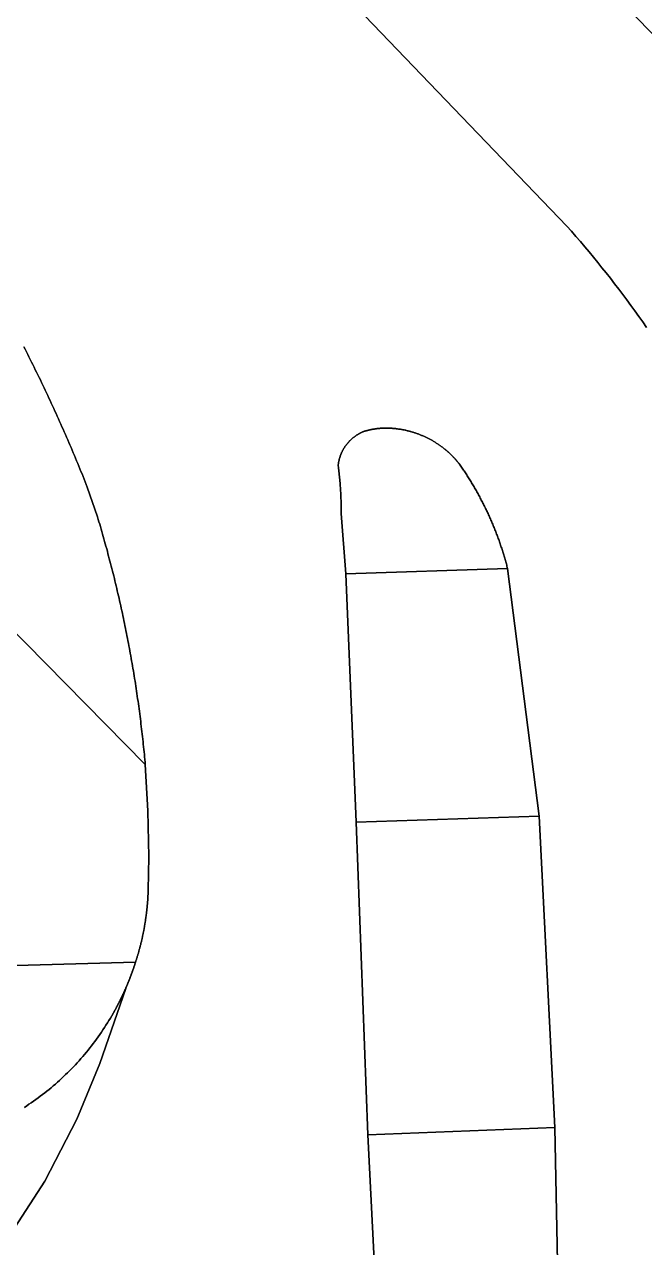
# Model space of a CAD drawing. Header units: metres. Extents: x -127 to 442, y -186 to 462.
# Drawn here: x 85.84 to 95.93, y 134.24 to 154.14 of the extents above; entities that cross this region are included whole.
import ezdxf

# ---------------------------------------------------------------- set-up
doc = ezdxf.new("R2010")
doc.units = ezdxf.units.M

msp = doc.modelspace()

# ---------------------------------------------------------------- linework, layer by layer
at = {"layer": 'road_0', "color": 8}
for points in [[(96.579, 153.448), (76.282, 174.499)], [(85.335, 160.584), (94.665, 150.861), (94.665, 150.861), (94.738, 150.778), (94.811, 150.695), (94.883, 150.611), (94.954, 150.527), (95.025, 150.443), (95.095, 150.357), (95.165, 150.272), (95.235, 150.186), (95.304, 150.1), (95.372, 150.013), (95.439, 149.926), (95.507, 149.838), (95.573, 149.75), (95.639, 149.661), (95.705, 149.572), (95.77, 149.483), (95.834, 149.393), (95.898, 149.303), (95.961, 149.213)], [(95.961, 149.213), (95.898, 149.303), (95.834, 149.393), (95.77, 149.483), (95.705, 149.572), (95.639, 149.661), (95.573, 149.75), (95.507, 149.838), (95.439, 149.926), (95.372, 150.013), (95.304, 150.1), (95.235, 150.186), (95.165, 150.272), (95.095, 150.357), (95.025, 150.443), (94.954, 150.527), (94.883, 150.611), (94.811, 150.695), (94.738, 150.778), (94.665, 150.861), (94.665, 150.861), (85.335, 160.584)], [(82.409, 138.74), (87.65, 138.883), (87.65, 138.883), (87.654, 138.894), (87.657, 138.906), (87.661, 138.917), (87.665, 138.929), (87.668, 138.94), (87.672, 138.952), (87.675, 138.964), (87.679, 138.975), (87.682, 138.987), (87.686, 138.998), (87.689, 139.01), (87.693, 139.021), (87.696, 139.033), (87.699, 139.045), (87.703, 139.056), (87.706, 139.068), (87.709, 139.08), (87.712, 139.091), (87.715, 139.103), (87.719, 139.114), (87.722, 139.126), (87.725, 139.138), (87.728, 139.15), (87.731, 139.161), (87.734, 139.173), (87.736, 139.185), (87.739, 139.196), (87.742, 139.208), (87.745, 139.22), (87.748, 139.232), (87.751, 139.243), (87.753, 139.255), (87.756, 139.267), (87.759, 139.279), (87.761, 139.29), (87.764, 139.302), (87.766, 139.314), (87.769, 139.326), (87.771, 139.338), (87.774, 139.349), (87.776, 139.361), (87.778, 139.373), (87.781, 139.385), (87.783, 139.397), (87.785, 139.409), (87.788, 139.421), (87.79, 139.432), (87.792, 139.444), (87.794, 139.456), (87.796, 139.468), (87.798, 139.48), (87.8, 139.492), (87.802, 139.504), (87.804, 139.516), (87.806, 139.528), (87.808, 139.54), (87.81, 139.551), (87.812, 139.563), (87.814, 139.575), (87.815, 139.587), (87.817, 139.599), (87.819, 139.611), (87.82, 139.623), (87.822, 139.635), (87.824, 139.647), (87.825, 139.659), (87.827, 139.671), (87.828, 139.683), (87.83, 139.695), (87.831, 139.707), (87.832, 139.719), (87.834, 139.731), (87.835, 139.743), (87.836, 139.755), (87.838, 139.767), (87.839, 139.779), (87.84, 139.791), (87.841, 139.803), (87.842, 139.815), (87.843, 139.827), (87.844, 139.839), (87.845, 139.851), (87.846, 139.863), (87.847, 139.875), (87.848, 139.887), (87.849, 139.899), (87.85, 139.911), (87.851, 139.923), (87.851, 139.935), (87.852, 139.947), (87.853, 139.96), (87.853, 139.972), (87.854, 139.984), (87.855, 139.996), (87.855, 140.008), (87.856, 140.02), (87.856, 140.032), (87.857, 140.044), (87.857, 140.056), (87.857, 140.056), (87.866, 140.599), (87.853, 141.35), (87.809, 142.1), (76.491, 153.613)], [(76.491, 153.613), (87.809, 142.1), (87.809, 142.1), (87.805, 142.141), (87.801, 142.183), (87.798, 142.224), (87.794, 142.265), (87.79, 142.307), (87.785, 142.348), (87.781, 142.389), (87.777, 142.431), (87.773, 142.472), (87.768, 142.513), (87.763, 142.555), (87.759, 142.596), (87.754, 142.637), (87.749, 142.678), (87.744, 142.72), (87.739, 142.761), (87.734, 142.802), (87.729, 142.843), (87.724, 142.885), (87.719, 142.926), (87.713, 142.967), (87.708, 143.008), (87.702, 143.049), (87.696, 143.09), (87.691, 143.132), (87.685, 143.173), (87.679, 143.214), (87.673, 143.255), (87.667, 143.296), (87.661, 143.337), (87.654, 143.378), (87.648, 143.419), (87.642, 143.46), (87.635, 143.501), (87.628, 143.542), (87.622, 143.583), (87.615, 143.624), (87.608, 143.665), (87.601, 143.706), (87.594, 143.747), (87.587, 143.788), (87.58, 143.829), (87.573, 143.87), (87.565, 143.911), (87.558, 143.952), (87.55, 143.992), (87.543, 144.033), (87.535, 144.074), (87.527, 144.115), (87.519, 144.156), (87.511, 144.196), (87.503, 144.237), (87.495, 144.278), (87.487, 144.319), (87.479, 144.359), (87.47, 144.4), (87.462, 144.441), (87.453, 144.481), (87.445, 144.522), (87.436, 144.563), (87.427, 144.603), (87.418, 144.644), (87.41, 144.684), (87.401, 144.725), (87.391, 144.765), (87.382, 144.806), (87.373, 144.846), (87.364, 144.887), (87.354, 144.927), (87.345, 144.968), (87.335, 145.008), (87.325, 145.049), (87.315, 145.089), (87.306, 145.129), (87.296, 145.17), (87.286, 145.21), (87.275, 145.25), (87.265, 145.291), (87.255, 145.331), (87.245, 145.371), (87.234, 145.411), (87.224, 145.451), (87.213, 145.492), (87.202, 145.532), (87.192, 145.572), (87.181, 145.612), (87.17, 145.652), (87.159, 145.692), (87.148, 145.732), (87.136, 145.772), (87.125, 145.812), (87.114, 145.852), (87.102, 145.892), (87.091, 145.932), (87.079, 145.972), (87.068, 146.012), (87.056, 146.051), (87.044, 146.091), (87.032, 146.131), (87.032, 146.131), (86.866, 146.613), (86.866, 146.613), (86.849, 146.656), (86.832, 146.699), (86.815, 146.743), (86.797, 146.786), (86.78, 146.829), (86.763, 146.872), (86.745, 146.915), (86.727, 146.958), (86.71, 147.001), (86.692, 147.044), (86.674, 147.087), (86.656, 147.13), (86.638, 147.173), (86.62, 147.215), (86.602, 147.258), (86.584, 147.301), (86.565, 147.344), (86.547, 147.386), (86.529, 147.429), (86.51, 147.472), (86.491, 147.514), (86.473, 147.557), (86.454, 147.599), (86.435, 147.642), (86.416, 147.684), (86.397, 147.727), (86.378, 147.769), (86.359, 147.811), (86.34, 147.854), (86.32, 147.896), (86.301, 147.938), (86.281, 147.98), (86.262, 148.023), (86.242, 148.065), (86.223, 148.107), (86.203, 148.149), (86.183, 148.191), (86.163, 148.233), (86.143, 148.275), (86.123, 148.317), (86.103, 148.359), (86.082, 148.4), (86.062, 148.442), (86.042, 148.484), (86.021, 148.526), (86.001, 148.567), (85.98, 148.609), (85.959, 148.651), (85.938, 148.692), (85.918, 148.734), (85.897, 148.775), (85.876, 148.817), (85.854, 148.858), (85.833, 148.899)], [(85.833, 148.899), (85.854, 148.858), (85.876, 148.817), (85.897, 148.775), (85.918, 148.734), (85.938, 148.692), (85.959, 148.651), (85.98, 148.609), (86.001, 148.567), (86.021, 148.526), (86.042, 148.484), (86.062, 148.442), (86.082, 148.4), (86.103, 148.359), (86.123, 148.317), (86.143, 148.275), (86.163, 148.233), (86.183, 148.191), (86.203, 148.149), (86.223, 148.107), (86.242, 148.065), (86.262, 148.023), (86.281, 147.98), (86.301, 147.938), (86.32, 147.896), (86.34, 147.854), (86.359, 147.811), (86.378, 147.769), (86.397, 147.727), (86.416, 147.684), (86.435, 147.642), (86.454, 147.599), (86.473, 147.557), (86.491, 147.514), (86.51, 147.472), (86.529, 147.429), (86.547, 147.386), (86.565, 147.344), (86.584, 147.301), (86.602, 147.258), (86.62, 147.215), (86.638, 147.173), (86.656, 147.13), (86.674, 147.087), (86.692, 147.044), (86.71, 147.001), (86.727, 146.958), (86.745, 146.915), (86.763, 146.872), (86.78, 146.829), (86.797, 146.786), (86.815, 146.743), (86.832, 146.699), (86.849, 146.656), (86.866, 146.613), (86.866, 146.613), (87.032, 146.131), (87.032, 146.131), (87.044, 146.091), (87.056, 146.051), (87.068, 146.012), (87.079, 145.972), (87.091, 145.932), (87.102, 145.892), (87.114, 145.852), (87.125, 145.812), (87.136, 145.772), (87.148, 145.732), (87.159, 145.692), (87.17, 145.652), (87.181, 145.612), (87.192, 145.572), (87.202, 145.532), (87.213, 145.492), (87.224, 145.451), (87.234, 145.411), (87.245, 145.371), (87.255, 145.331), (87.265, 145.291), (87.275, 145.25), (87.286, 145.21), (87.296, 145.17), (87.306, 145.129), (87.315, 145.089), (87.325, 145.049), (87.335, 145.008), (87.345, 144.968), (87.354, 144.927), (87.364, 144.887), (87.373, 144.846), (87.382, 144.806), (87.391, 144.765), (87.401, 144.725), (87.41, 144.684), (87.418, 144.644), (87.427, 144.603), (87.436, 144.563), (87.445, 144.522), (87.453, 144.481), (87.462, 144.441), (87.47, 144.4), (87.479, 144.359), (87.487, 144.319), (87.495, 144.278), (87.503, 144.237), (87.511, 144.196), (87.519, 144.156), (87.527, 144.115), (87.535, 144.074), (87.543, 144.033), (87.55, 143.992), (87.558, 143.952), (87.565, 143.911), (87.573, 143.87), (87.58, 143.829), (87.587, 143.788), (87.594, 143.747), (87.601, 143.706), (87.608, 143.665), (87.615, 143.624), (87.622, 143.583), (87.628, 143.542), (87.635, 143.501), (87.642, 143.46), (87.648, 143.419), (87.654, 143.378), (87.661, 143.337), (87.667, 143.296), (87.673, 143.255), (87.679, 143.214), (87.685, 143.173), (87.691, 143.132), (87.696, 143.09), (87.702, 143.049), (87.708, 143.008), (87.713, 142.967), (87.719, 142.926), (87.724, 142.885), (87.729, 142.843), (87.734, 142.802), (87.739, 142.761), (87.744, 142.72), (87.749, 142.678), (87.754, 142.637), (87.759, 142.596), (87.763, 142.555), (87.768, 142.513), (87.773, 142.472), (87.777, 142.431), (87.781, 142.389), (87.785, 142.348), (87.79, 142.307), (87.794, 142.265), (87.798, 142.224), (87.801, 142.183), (87.805, 142.141), (87.809, 142.1), (87.809, 142.1), (87.853, 141.35), (87.866, 140.599), (87.857, 140.056), (87.857, 140.056), (87.857, 140.044), (87.856, 140.032), (87.856, 140.02), (87.855, 140.008), (87.855, 139.996), (87.854, 139.984), (87.853, 139.972), (87.853, 139.96), (87.852, 139.947), (87.851, 139.935), (87.851, 139.923), (87.85, 139.911), (87.849, 139.899), (87.848, 139.887), (87.847, 139.875), (87.846, 139.863), (87.845, 139.851), (87.844, 139.839), (87.843, 139.827), (87.842, 139.815), (87.841, 139.803), (87.84, 139.791), (87.839, 139.779), (87.838, 139.767), (87.836, 139.755), (87.835, 139.743), (87.834, 139.731), (87.832, 139.719), (87.831, 139.707), (87.83, 139.695), (87.828, 139.683), (87.827, 139.671), (87.825, 139.659), (87.824, 139.647), (87.822, 139.635), (87.82, 139.623), (87.819, 139.611), (87.817, 139.599), (87.815, 139.587), (87.814, 139.575), (87.812, 139.563), (87.81, 139.551), (87.808, 139.54), (87.806, 139.528), (87.804, 139.516), (87.802, 139.504), (87.8, 139.492), (87.798, 139.48), (87.796, 139.468), (87.794, 139.456), (87.792, 139.444), (87.79, 139.432), (87.788, 139.421), (87.785, 139.409), (87.783, 139.397), (87.781, 139.385), (87.778, 139.373), (87.776, 139.361), (87.774, 139.349), (87.771, 139.338), (87.769, 139.326), (87.766, 139.314), (87.764, 139.302), (87.761, 139.29), (87.759, 139.279), (87.756, 139.267), (87.753, 139.255), (87.751, 139.243), (87.748, 139.232), (87.745, 139.22), (87.742, 139.208), (87.739, 139.196), (87.736, 139.185), (87.734, 139.173), (87.731, 139.161), (87.728, 139.15), (87.725, 139.138), (87.722, 139.126), (87.719, 139.114), (87.715, 139.103), (87.712, 139.091), (87.709, 139.08), (87.706, 139.068), (87.703, 139.056), (87.699, 139.045), (87.696, 139.033), (87.693, 139.021), (87.689, 139.01), (87.686, 138.998), (87.682, 138.987), (87.679, 138.975), (87.675, 138.964), (87.672, 138.952), (87.668, 138.94), (87.665, 138.929), (87.661, 138.917), (87.657, 138.906), (87.654, 138.894), (87.65, 138.883), (87.65, 138.883), (87.649, 138.879), (87.647, 138.874), (87.646, 138.87), (87.644, 138.866), (87.643, 138.861), (87.641, 138.857), (87.64, 138.852), (87.639, 138.848), (87.637, 138.844), (87.636, 138.839), (87.634, 138.835), (87.633, 138.831), (87.631, 138.826), (87.63, 138.822), (87.628, 138.818), (87.627, 138.813), (87.625, 138.809), (87.624, 138.805), (87.623, 138.8), (87.621, 138.796), (87.62, 138.792), (87.618, 138.787), (87.617, 138.783), (87.615, 138.779), (87.614, 138.774), (87.612, 138.77), (87.611, 138.766), (87.609, 138.761), (87.607, 138.757), (87.606, 138.753), (87.604, 138.748), (87.603, 138.744), (87.601, 138.74), (87.6, 138.735), (87.598, 138.731), (87.597, 138.727), (87.595, 138.722), (87.594, 138.718), (87.592, 138.714), (87.59, 138.709), (87.589, 138.705), (87.587, 138.701), (87.586, 138.696), (87.584, 138.692), (87.582, 138.688), (87.581, 138.684), (87.579, 138.679), (87.578, 138.675), (87.576, 138.671), (87.574, 138.666), (87.573, 138.662), (87.571, 138.658), (87.57, 138.654), (87.568, 138.649), (87.566, 138.645), (87.565, 138.641), (87.563, 138.636), (87.561, 138.632), (87.56, 138.628), (87.558, 138.624), (87.556, 138.619), (87.555, 138.615), (87.553, 138.611), (87.551, 138.606), (87.55, 138.602), (87.548, 138.598), (87.546, 138.594), (87.545, 138.589), (87.543, 138.585), (87.541, 138.581), (87.539, 138.577), (87.538, 138.572), (87.536, 138.568), (87.534, 138.564), (87.533, 138.56), (87.531, 138.555), (87.529, 138.551), (87.527, 138.547), (87.526, 138.543), (87.524, 138.538), (87.522, 138.534), (87.52, 138.53), (87.519, 138.526), (87.517, 138.521), (87.515, 138.517), (87.513, 138.513), (87.512, 138.509), (87.51, 138.504), (87.508, 138.5), (87.506, 138.496), (87.504, 138.492), (87.503, 138.488), (87.501, 138.483), (87.499, 138.479), (87.497, 138.475), (87.495, 138.471), (87.494, 138.466), (87.492, 138.462), (87.49, 138.458), (87.49, 138.458), (87.071, 137.234), (86.696, 136.333), (86.174, 135.324), (85.686, 134.567)], [(91.579, 133.068), (91.425, 136.078), (91.238, 141.165), (91.068, 145.205), (90.995, 146.186), (90.995, 146.186), (90.995, 146.194), (90.995, 146.202), (90.995, 146.21), (90.995, 146.218), (90.995, 146.226), (90.995, 146.234), (90.995, 146.242), (90.995, 146.25), (90.995, 146.258), (90.995, 146.266), (90.995, 146.273), (90.995, 146.281), (90.994, 146.289), (90.994, 146.297), (90.994, 146.305), (90.994, 146.313), (90.994, 146.321), (90.994, 146.329), (90.994, 146.337), (90.993, 146.345), (90.993, 146.353), (90.993, 146.361), (90.993, 146.369), (90.993, 146.377), (90.992, 146.385), (90.992, 146.393), (90.992, 146.401), (90.992, 146.409), (90.991, 146.417), (90.991, 146.424), (90.991, 146.432), (90.99, 146.44), (90.99, 146.448), (90.99, 146.456), (90.989, 146.464), (90.989, 146.472), (90.989, 146.48), (90.988, 146.488), (90.988, 146.496), (90.987, 146.504), (90.987, 146.512), (90.987, 146.52), (90.986, 146.528), (90.986, 146.536), (90.985, 146.544), (90.985, 146.552), (90.984, 146.559), (90.984, 146.567), (90.983, 146.575), (90.983, 146.583), (90.982, 146.591), (90.982, 146.599), (90.981, 146.607), (90.981, 146.615), (90.98, 146.623), (90.98, 146.631), (90.979, 146.639), (90.978, 146.647), (90.978, 146.655), (90.977, 146.663), (90.977, 146.671), (90.976, 146.678), (90.975, 146.686), (90.975, 146.694), (90.974, 146.702), (90.973, 146.71), (90.973, 146.718), (90.972, 146.726), (90.971, 146.734), (90.971, 146.742), (90.97, 146.75), (90.969, 146.758), (90.968, 146.766), (90.968, 146.774), (90.967, 146.781), (90.966, 146.789), (90.965, 146.797), (90.964, 146.805), (90.964, 146.813), (90.963, 146.821), (90.962, 146.829), (90.961, 146.837), (90.96, 146.845), (90.959, 146.853), (90.958, 146.86), (90.958, 146.868), (90.957, 146.876), (90.956, 146.884), (90.955, 146.892), (90.954, 146.9), (90.953, 146.908), (90.952, 146.916), (90.951, 146.924), (90.95, 146.932), (90.949, 146.939), (90.948, 146.947), (90.947, 146.955), (90.946, 146.963), (90.945, 146.971), (90.945, 146.971), (90.946, 146.978), (90.947, 146.986), (90.948, 146.993), (90.949, 147), (90.95, 147.008), (90.951, 147.015), (90.953, 147.022), (90.954, 147.03), (90.956, 147.037), (90.957, 147.044), (90.959, 147.051), (90.96, 147.058), (90.962, 147.066), (90.964, 147.073), (90.966, 147.08), (90.968, 147.087), (90.97, 147.094), (90.973, 147.101), (90.975, 147.108), (90.977, 147.115), (90.98, 147.122), (90.982, 147.129), (90.985, 147.136), (90.987, 147.143), (90.99, 147.15), (90.993, 147.157), (90.996, 147.164), (90.999, 147.17), (91.002, 147.177), (91.005, 147.184), (91.008, 147.191), (91.011, 147.197), (91.015, 147.204), (91.018, 147.21), (91.022, 147.217), (91.025, 147.224), (91.029, 147.23), (91.033, 147.236), (91.036, 147.243), (91.04, 147.249), (91.044, 147.255), (91.048, 147.262), (91.052, 147.268), (91.056, 147.274), (91.06, 147.28), (91.065, 147.286), (91.069, 147.292), (91.073, 147.298), (91.078, 147.304), (91.082, 147.31), (91.087, 147.316), (91.092, 147.322), (91.096, 147.327), (91.101, 147.333), (91.106, 147.339), (91.111, 147.344), (91.116, 147.35), (91.121, 147.355), (91.126, 147.36), (91.131, 147.366), (91.136, 147.371), (91.141, 147.376), (91.147, 147.382), (91.152, 147.387), (91.157, 147.392), (91.163, 147.397), (91.168, 147.402), (91.174, 147.406), (91.18, 147.411), (91.185, 147.416), (91.191, 147.421), (91.197, 147.425), (91.203, 147.43), (91.209, 147.434), (91.215, 147.439), (91.221, 147.443), (91.227, 147.447), (91.233, 147.452), (91.239, 147.456), (91.245, 147.46), (91.251, 147.464), (91.257, 147.468), (91.264, 147.472), (91.27, 147.476), (91.277, 147.479), (91.283, 147.483), (91.289, 147.487), (91.296, 147.49), (91.303, 147.494), (91.309, 147.497), (91.316, 147.5), (91.322, 147.503), (91.329, 147.507), (91.336, 147.51), (91.343, 147.513), (91.349, 147.516), (91.356, 147.519), (91.363, 147.521), (91.37, 147.524), (91.37, 147.524), (91.375, 147.526), (91.38, 147.527), (91.385, 147.528), (91.39, 147.53), (91.395, 147.531), (91.401, 147.533), (91.406, 147.534), (91.411, 147.535), (91.416, 147.537), (91.421, 147.538), (91.426, 147.539), (91.431, 147.541), (91.436, 147.542), (91.442, 147.543), (91.447, 147.544), (91.452, 147.546), (91.457, 147.547), (91.462, 147.548), (91.467, 147.549), (91.472, 147.55), (91.478, 147.551), (91.483, 147.552), (91.488, 147.553), (91.493, 147.554), (91.498, 147.555), (91.504, 147.556), (91.509, 147.557), (91.514, 147.558), (91.519, 147.559), (91.524, 147.56), (91.53, 147.561), (91.535, 147.561), (91.54, 147.562), (91.545, 147.563), (91.551, 147.564), (91.556, 147.565), (91.561, 147.565), (91.566, 147.566), (91.572, 147.567), (91.577, 147.567), (91.582, 147.568), (91.587, 147.569), (91.593, 147.569), (91.598, 147.57), (91.603, 147.57), (91.608, 147.571), (91.614, 147.571), (91.619, 147.572), (91.624, 147.572), (91.629, 147.573), (91.635, 147.573), (91.64, 147.573), (91.645, 147.574), (91.651, 147.574), (91.656, 147.574), (91.661, 147.575), (91.666, 147.575), (91.672, 147.575), (91.677, 147.575), (91.682, 147.576), (91.687, 147.576), (91.693, 147.576), (91.698, 147.576), (91.703, 147.576), (91.709, 147.576), (91.714, 147.576), (91.719, 147.576), (91.725, 147.576), (91.73, 147.576), (91.735, 147.576), (91.74, 147.576), (91.746, 147.576), (91.751, 147.576), (91.756, 147.576), (91.762, 147.576), (91.767, 147.576), (91.772, 147.576), (91.777, 147.575), (91.783, 147.575), (91.788, 147.575), (91.793, 147.575), (91.799, 147.574), (91.804, 147.574), (91.809, 147.574), (91.814, 147.573), (91.82, 147.573), (91.825, 147.573), (91.83, 147.572), (91.835, 147.572), (91.841, 147.571), (91.846, 147.571), (91.851, 147.57), (91.856, 147.57), (91.862, 147.569), (91.867, 147.569), (91.872, 147.568), (91.878, 147.567), (91.883, 147.567), (91.888, 147.566), (91.888, 147.566), (91.9, 147.565), (91.912, 147.563), (91.924, 147.561), (91.937, 147.56), (91.949, 147.558), (91.961, 147.556), (91.973, 147.554), (91.985, 147.552), (91.997, 147.55), (92.009, 147.547), (92.021, 147.545), (92.033, 147.542), (92.045, 147.54), (92.057, 147.537), (92.069, 147.534), (92.081, 147.531), (92.093, 147.528), (92.105, 147.525), (92.116, 147.522), (92.128, 147.519), (92.14, 147.515), (92.152, 147.512), (92.164, 147.508), (92.175, 147.505), (92.187, 147.501), (92.199, 147.497), (92.21, 147.493), (92.222, 147.489), (92.233, 147.485), (92.245, 147.481), (92.256, 147.477), (92.268, 147.472), (92.279, 147.468), (92.291, 147.463), (92.302, 147.458), (92.313, 147.454), (92.324, 147.449), (92.336, 147.444), (92.347, 147.439), (92.358, 147.434), (92.369, 147.429), (92.38, 147.423), (92.391, 147.418), (92.402, 147.412), (92.413, 147.407), (92.424, 147.401), (92.435, 147.395), (92.446, 147.39), (92.456, 147.384), (92.467, 147.378), (92.478, 147.372), (92.488, 147.365), (92.499, 147.359), (92.509, 147.353), (92.52, 147.346), (92.53, 147.34), (92.54, 147.333), (92.551, 147.327), (92.561, 147.32), (92.571, 147.313), (92.581, 147.306), (92.591, 147.299), (92.601, 147.292), (92.611, 147.285), (92.621, 147.278), (92.631, 147.27), (92.641, 147.263), (92.651, 147.256), (92.66, 147.248), (92.67, 147.24), (92.679, 147.233), (92.689, 147.225), (92.698, 147.217), (92.708, 147.209), (92.717, 147.201), (92.726, 147.193), (92.735, 147.185), (92.744, 147.177), (92.753, 147.168), (92.762, 147.16), (92.771, 147.152), (92.78, 147.143), (92.789, 147.134), (92.797, 147.126), (92.806, 147.117), (92.815, 147.108), (92.823, 147.099), (92.831, 147.09), (92.84, 147.081), (92.848, 147.072), (92.856, 147.063), (92.864, 147.054), (92.872, 147.045), (92.88, 147.036), (92.888, 147.026), (92.896, 147.017), (92.904, 147.007), (92.911, 146.998), (92.919, 146.988), (92.919, 146.988), (92.93, 146.972), (92.941, 146.957), (92.951, 146.941), (92.962, 146.926), (92.973, 146.91), (92.983, 146.894), (92.994, 146.878), (93.004, 146.862), (93.015, 146.847), (93.025, 146.831), (93.035, 146.815), (93.045, 146.799), (93.056, 146.783), (93.066, 146.767), (93.076, 146.751), (93.086, 146.735), (93.096, 146.718), (93.106, 146.702), (93.115, 146.686), (93.125, 146.67), (93.135, 146.653), (93.144, 146.637), (93.154, 146.621), (93.164, 146.604), (93.173, 146.588), (93.182, 146.571), (93.192, 146.555), (93.201, 146.538), (93.21, 146.522), (93.219, 146.505), (93.228, 146.489), (93.237, 146.472), (93.246, 146.455), (93.255, 146.438), (93.264, 146.422), (93.273, 146.405), (93.282, 146.388), (93.29, 146.371), (93.299, 146.354), (93.308, 146.337), (93.316, 146.32), (93.325, 146.303), (93.333, 146.286), (93.341, 146.269), (93.349, 146.252), (93.358, 146.235), (93.366, 146.218), (93.374, 146.201), (93.382, 146.184), (93.39, 146.166), (93.398, 146.149), (93.405, 146.132), (93.413, 146.115), (93.421, 146.097), (93.428, 146.08), (93.436, 146.063), (93.443, 146.045), (93.451, 146.028), (93.458, 146.01), (93.466, 145.993), (93.473, 145.975), (93.48, 145.958), (93.487, 145.94), (93.494, 145.922), (93.501, 145.905), (93.508, 145.887), (93.515, 145.87), (93.522, 145.852), (93.528, 145.834), (93.535, 145.816), (93.542, 145.799), (93.548, 145.781), (93.555, 145.763), (93.561, 145.745), (93.567, 145.727), (93.574, 145.709), (93.58, 145.691), (93.586, 145.673), (93.592, 145.655), (93.598, 145.638), (93.604, 145.62), (93.61, 145.601), (93.616, 145.583), (93.622, 145.565), (93.627, 145.547), (93.633, 145.529), (93.638, 145.511), (93.644, 145.493), (93.649, 145.475), (93.655, 145.457), (93.66, 145.438), (93.665, 145.42), (93.67, 145.402), (93.676, 145.384), (93.681, 145.365), (93.686, 145.347), (93.69, 145.329), (93.695, 145.31), (93.7, 145.292), (93.7, 145.292), (94.214, 141.262), (94.469, 136.193), (94.53, 133.187)], [(85.843, 136.522), (85.881, 136.547), (85.918, 136.572), (85.956, 136.597), (85.993, 136.623), (86.029, 136.649), (86.066, 136.676), (86.102, 136.703), (86.138, 136.73), (86.174, 136.758), (86.209, 136.786), (86.244, 136.815), (86.279, 136.843), (86.313, 136.873), (86.348, 136.902), (86.382, 136.932), (86.415, 136.962), (86.448, 136.993), (86.481, 137.024), (86.514, 137.055), (86.546, 137.086), (86.578, 137.118), (86.61, 137.15), (86.641, 137.183), (86.672, 137.216), (86.703, 137.249), (86.733, 137.282), (86.763, 137.316), (86.793, 137.35), (86.822, 137.385), (86.851, 137.419), (86.88, 137.454), (86.908, 137.49), (86.936, 137.525), (86.963, 137.561), (86.99, 137.597), (87.017, 137.634), (87.043, 137.67), (87.069, 137.707), (87.095, 137.744), (87.12, 137.782), (87.145, 137.82), (87.17, 137.858), (87.194, 137.896), (87.217, 137.934), (87.241, 137.973), (87.264, 138.012), (87.286, 138.051), (87.286, 138.051), (87.288, 138.055), (87.291, 138.059), (87.293, 138.063), (87.295, 138.067), (87.297, 138.071), (87.299, 138.075), (87.302, 138.079), (87.304, 138.083), (87.306, 138.087), (87.308, 138.091), (87.311, 138.095), (87.313, 138.099), (87.315, 138.103), (87.317, 138.107), (87.319, 138.111), (87.322, 138.115), (87.324, 138.119), (87.326, 138.123), (87.328, 138.128), (87.33, 138.132), (87.333, 138.136), (87.335, 138.14), (87.337, 138.144), (87.339, 138.148), (87.341, 138.152), (87.343, 138.156), (87.346, 138.16), (87.348, 138.164), (87.35, 138.168), (87.352, 138.172), (87.354, 138.176), (87.356, 138.18), (87.358, 138.184), (87.361, 138.188), (87.363, 138.193), (87.365, 138.197), (87.367, 138.201), (87.369, 138.205), (87.371, 138.209), (87.373, 138.213), (87.375, 138.217), (87.377, 138.221), (87.38, 138.225), (87.382, 138.229), (87.384, 138.234), (87.386, 138.238), (87.388, 138.242), (87.39, 138.246), (87.392, 138.25), (87.394, 138.254), (87.396, 138.258), (87.398, 138.262), (87.4, 138.266), (87.402, 138.271), (87.404, 138.275), (87.406, 138.279), (87.408, 138.283), (87.41, 138.287), (87.412, 138.291), (87.414, 138.295), (87.416, 138.299), (87.418, 138.304), (87.42, 138.308), (87.422, 138.312), (87.424, 138.316), (87.426, 138.32), (87.428, 138.324), (87.43, 138.328), (87.432, 138.333), (87.434, 138.337), (87.436, 138.341), (87.438, 138.345), (87.44, 138.349), (87.442, 138.353), (87.444, 138.358), (87.446, 138.362), (87.448, 138.366), (87.45, 138.37), (87.452, 138.374), (87.454, 138.378), (87.456, 138.383), (87.458, 138.387), (87.46, 138.391), (87.462, 138.395), (87.464, 138.399), (87.466, 138.403), (87.467, 138.408), (87.469, 138.412), (87.471, 138.416), (87.473, 138.42), (87.475, 138.424), (87.477, 138.429), (87.479, 138.433), (87.481, 138.437), (87.483, 138.441), (87.484, 138.445), (87.486, 138.45), (87.488, 138.454), (87.49, 138.458), (87.49, 138.458), (87.492, 138.462), (87.494, 138.466), (87.495, 138.471), (87.497, 138.475), (87.499, 138.479), (87.501, 138.483), (87.503, 138.488), (87.504, 138.492), (87.506, 138.496), (87.508, 138.5), (87.51, 138.504), (87.512, 138.509), (87.513, 138.513), (87.515, 138.517), (87.517, 138.521), (87.519, 138.526), (87.52, 138.53), (87.522, 138.534), (87.524, 138.538), (87.526, 138.543), (87.527, 138.547), (87.529, 138.551), (87.531, 138.555), (87.533, 138.56), (87.534, 138.564), (87.536, 138.568), (87.538, 138.572), (87.539, 138.577), (87.541, 138.581), (87.543, 138.585), (87.545, 138.589), (87.546, 138.594), (87.548, 138.598), (87.55, 138.602), (87.551, 138.606), (87.553, 138.611), (87.555, 138.615), (87.556, 138.619), (87.558, 138.624), (87.56, 138.628), (87.561, 138.632), (87.563, 138.636), (87.565, 138.641), (87.566, 138.645), (87.568, 138.649), (87.57, 138.654), (87.571, 138.658), (87.573, 138.662), (87.574, 138.666), (87.576, 138.671), (87.578, 138.675), (87.579, 138.679), (87.581, 138.684), (87.582, 138.688), (87.584, 138.692), (87.586, 138.696), (87.587, 138.701), (87.589, 138.705), (87.59, 138.709), (87.592, 138.714), (87.594, 138.718), (87.595, 138.722), (87.597, 138.727), (87.598, 138.731), (87.6, 138.735), (87.601, 138.74), (87.603, 138.744), (87.604, 138.748), (87.606, 138.753), (87.607, 138.757), (87.609, 138.761), (87.611, 138.766), (87.612, 138.77), (87.614, 138.774), (87.615, 138.779), (87.617, 138.783), (87.618, 138.787), (87.62, 138.792), (87.621, 138.796), (87.623, 138.8), (87.624, 138.805), (87.625, 138.809), (87.627, 138.813), (87.628, 138.818), (87.63, 138.822), (87.631, 138.826), (87.633, 138.831), (87.634, 138.835), (87.636, 138.839), (87.637, 138.844), (87.639, 138.848), (87.64, 138.852), (87.641, 138.857), (87.643, 138.861), (87.644, 138.866), (87.646, 138.87), (87.647, 138.874), (87.649, 138.879), (87.65, 138.883), (87.65, 138.883), (82.409, 138.74)], [(85.686, 134.567), (86.174, 135.324), (86.696, 136.333), (87.071, 137.234), (87.49, 138.458), (87.49, 138.458), (87.488, 138.454), (87.486, 138.45), (87.484, 138.445), (87.483, 138.441), (87.481, 138.437), (87.479, 138.433), (87.477, 138.429), (87.475, 138.424), (87.473, 138.42), (87.471, 138.416), (87.469, 138.412), (87.467, 138.408), (87.466, 138.403), (87.464, 138.399), (87.462, 138.395), (87.46, 138.391), (87.458, 138.387), (87.456, 138.383), (87.454, 138.378), (87.452, 138.374), (87.45, 138.37), (87.448, 138.366), (87.446, 138.362), (87.444, 138.358), (87.442, 138.353), (87.44, 138.349), (87.438, 138.345), (87.436, 138.341), (87.434, 138.337), (87.432, 138.333), (87.43, 138.328), (87.428, 138.324), (87.426, 138.32), (87.424, 138.316), (87.422, 138.312), (87.42, 138.308), (87.418, 138.304), (87.416, 138.299), (87.414, 138.295), (87.412, 138.291), (87.41, 138.287), (87.408, 138.283), (87.406, 138.279), (87.404, 138.275), (87.402, 138.271), (87.4, 138.266), (87.398, 138.262), (87.396, 138.258), (87.394, 138.254), (87.392, 138.25), (87.39, 138.246), (87.388, 138.242), (87.386, 138.238), (87.384, 138.234), (87.382, 138.229), (87.38, 138.225), (87.377, 138.221), (87.375, 138.217), (87.373, 138.213), (87.371, 138.209), (87.369, 138.205), (87.367, 138.201), (87.365, 138.197), (87.363, 138.193), (87.361, 138.188), (87.358, 138.184), (87.356, 138.18), (87.354, 138.176), (87.352, 138.172), (87.35, 138.168), (87.348, 138.164), (87.346, 138.16), (87.343, 138.156), (87.341, 138.152), (87.339, 138.148), (87.337, 138.144), (87.335, 138.14), (87.333, 138.136), (87.33, 138.132), (87.328, 138.128), (87.326, 138.123), (87.324, 138.119), (87.322, 138.115), (87.319, 138.111), (87.317, 138.107), (87.315, 138.103), (87.313, 138.099), (87.311, 138.095), (87.308, 138.091), (87.306, 138.087), (87.304, 138.083), (87.302, 138.079), (87.299, 138.075), (87.297, 138.071), (87.295, 138.067), (87.293, 138.063), (87.291, 138.059), (87.288, 138.055), (87.286, 138.051), (87.286, 138.051), (87.264, 138.012), (87.241, 137.973), (87.217, 137.934), (87.194, 137.896), (87.17, 137.858), (87.145, 137.82), (87.12, 137.782), (87.095, 137.744), (87.069, 137.707), (87.043, 137.67), (87.017, 137.634), (86.99, 137.597), (86.963, 137.561), (86.936, 137.525), (86.908, 137.49), (86.88, 137.454), (86.851, 137.419), (86.822, 137.385), (86.793, 137.35), (86.763, 137.316), (86.733, 137.282), (86.703, 137.249), (86.672, 137.216), (86.641, 137.183), (86.61, 137.15), (86.578, 137.118), (86.546, 137.086), (86.514, 137.055), (86.481, 137.024), (86.448, 136.993), (86.415, 136.962), (86.382, 136.932), (86.348, 136.902), (86.313, 136.873), (86.279, 136.843), (86.244, 136.815), (86.209, 136.786), (86.174, 136.758), (86.138, 136.73), (86.102, 136.703), (86.066, 136.676), (86.029, 136.649), (85.993, 136.623), (85.956, 136.597), (85.918, 136.572), (85.881, 136.547), (85.843, 136.522)]]:
    msp.add_lwpolyline(points, dxfattribs=at)
for points in [[(91.068, 145.205), (93.7, 145.292), (93.7, 145.292), (93.695, 145.31), (93.69, 145.329), (93.686, 145.347), (93.681, 145.365), (93.676, 145.384), (93.67, 145.402), (93.665, 145.42), (93.66, 145.438), (93.655, 145.457), (93.649, 145.475), (93.644, 145.493), (93.638, 145.511), (93.633, 145.529), (93.627, 145.547), (93.622, 145.565), (93.616, 145.583), (93.61, 145.601), (93.604, 145.62), (93.598, 145.638), (93.592, 145.655), (93.586, 145.673), (93.58, 145.691), (93.574, 145.709), (93.567, 145.727), (93.561, 145.745), (93.555, 145.763), (93.548, 145.781), (93.542, 145.799), (93.535, 145.816), (93.528, 145.834), (93.522, 145.852), (93.515, 145.87), (93.508, 145.887), (93.501, 145.905), (93.494, 145.922), (93.487, 145.94), (93.48, 145.958), (93.473, 145.975), (93.466, 145.993), (93.458, 146.01), (93.451, 146.028), (93.443, 146.045), (93.436, 146.063), (93.428, 146.08), (93.421, 146.097), (93.413, 146.115), (93.405, 146.132), (93.398, 146.149), (93.39, 146.166), (93.382, 146.184), (93.374, 146.201), (93.366, 146.218), (93.358, 146.235), (93.349, 146.252), (93.341, 146.269), (93.333, 146.286), (93.325, 146.303), (93.316, 146.32), (93.308, 146.337), (93.299, 146.354), (93.29, 146.371), (93.282, 146.388), (93.273, 146.405), (93.264, 146.422), (93.255, 146.438), (93.246, 146.455), (93.237, 146.472), (93.228, 146.489), (93.219, 146.505), (93.21, 146.522), (93.201, 146.538), (93.192, 146.555), (93.182, 146.571), (93.173, 146.588), (93.164, 146.604), (93.154, 146.621), (93.144, 146.637), (93.135, 146.653), (93.125, 146.67), (93.115, 146.686), (93.106, 146.702), (93.096, 146.718), (93.086, 146.735), (93.076, 146.751), (93.066, 146.767), (93.056, 146.783), (93.045, 146.799), (93.035, 146.815), (93.025, 146.831), (93.015, 146.847), (93.004, 146.862), (92.994, 146.878), (92.983, 146.894), (92.973, 146.91), (92.962, 146.926), (92.951, 146.941), (92.941, 146.957), (92.93, 146.972), (92.919, 146.988), (92.919, 146.988), (92.911, 146.998), (92.904, 147.007), (92.896, 147.017), (92.888, 147.026), (92.88, 147.036), (92.872, 147.045), (92.864, 147.054), (92.856, 147.063), (92.848, 147.072), (92.84, 147.081), (92.831, 147.09), (92.823, 147.099), (92.815, 147.108), (92.806, 147.117), (92.797, 147.126), (92.789, 147.134), (92.78, 147.143), (92.771, 147.152), (92.762, 147.16), (92.753, 147.168), (92.744, 147.177), (92.735, 147.185), (92.726, 147.193), (92.717, 147.201), (92.708, 147.209), (92.698, 147.217), (92.689, 147.225), (92.679, 147.233), (92.67, 147.24), (92.66, 147.248), (92.651, 147.256), (92.641, 147.263), (92.631, 147.27), (92.621, 147.278), (92.611, 147.285), (92.601, 147.292), (92.591, 147.299), (92.581, 147.306), (92.571, 147.313), (92.561, 147.32), (92.551, 147.327), (92.54, 147.333), (92.53, 147.34), (92.52, 147.346), (92.509, 147.353), (92.499, 147.359), (92.488, 147.365), (92.478, 147.372), (92.467, 147.378), (92.456, 147.384), (92.446, 147.39), (92.435, 147.395), (92.424, 147.401), (92.413, 147.407), (92.402, 147.412), (92.391, 147.418), (92.38, 147.423), (92.369, 147.429), (92.358, 147.434), (92.347, 147.439), (92.336, 147.444), (92.324, 147.449), (92.313, 147.454), (92.302, 147.458), (92.291, 147.463), (92.279, 147.468), (92.268, 147.472), (92.256, 147.477), (92.245, 147.481), (92.233, 147.485), (92.222, 147.489), (92.21, 147.493), (92.199, 147.497), (92.187, 147.501), (92.175, 147.505), (92.164, 147.508), (92.152, 147.512), (92.14, 147.515), (92.128, 147.519), (92.116, 147.522), (92.105, 147.525), (92.093, 147.528), (92.081, 147.531), (92.069, 147.534), (92.057, 147.537), (92.045, 147.54), (92.033, 147.542), (92.021, 147.545), (92.009, 147.547), (91.997, 147.55), (91.985, 147.552), (91.973, 147.554), (91.961, 147.556), (91.949, 147.558), (91.937, 147.56), (91.924, 147.561), (91.912, 147.563), (91.9, 147.565), (91.888, 147.566), (91.888, 147.566), (91.883, 147.567), (91.878, 147.567), (91.872, 147.568), (91.867, 147.569), (91.862, 147.569), (91.856, 147.57), (91.851, 147.57), (91.846, 147.571), (91.841, 147.571), (91.835, 147.572), (91.83, 147.572), (91.825, 147.573), (91.82, 147.573), (91.814, 147.573), (91.809, 147.574), (91.804, 147.574), (91.799, 147.574), (91.793, 147.575), (91.788, 147.575), (91.783, 147.575), (91.777, 147.575), (91.772, 147.576), (91.767, 147.576), (91.762, 147.576), (91.756, 147.576), (91.751, 147.576), (91.746, 147.576), (91.74, 147.576), (91.735, 147.576), (91.73, 147.576), (91.725, 147.576), (91.719, 147.576), (91.714, 147.576), (91.709, 147.576), (91.703, 147.576), (91.698, 147.576), (91.693, 147.576), (91.687, 147.576), (91.682, 147.576), (91.677, 147.575), (91.672, 147.575), (91.666, 147.575), (91.661, 147.575), (91.656, 147.574), (91.651, 147.574), (91.645, 147.574), (91.64, 147.573), (91.635, 147.573), (91.629, 147.573), (91.624, 147.572), (91.619, 147.572), (91.614, 147.571), (91.608, 147.571), (91.603, 147.57), (91.598, 147.57), (91.593, 147.569), (91.587, 147.569), (91.582, 147.568), (91.577, 147.567), (91.572, 147.567), (91.566, 147.566), (91.561, 147.565), (91.556, 147.565), (91.551, 147.564), (91.545, 147.563), (91.54, 147.562), (91.535, 147.561), (91.53, 147.561), (91.524, 147.56), (91.519, 147.559), (91.514, 147.558), (91.509, 147.557), (91.504, 147.556), (91.498, 147.555), (91.493, 147.554), (91.488, 147.553), (91.483, 147.552), (91.478, 147.551), (91.472, 147.55), (91.467, 147.549), (91.462, 147.548), (91.457, 147.547), (91.452, 147.546), (91.447, 147.544), (91.442, 147.543), (91.436, 147.542), (91.431, 147.541), (91.426, 147.539), (91.421, 147.538), (91.416, 147.537), (91.411, 147.535), (91.406, 147.534), (91.401, 147.533), (91.395, 147.531), (91.39, 147.53), (91.385, 147.528), (91.38, 147.527), (91.375, 147.526), (91.37, 147.524), (91.37, 147.524), (91.363, 147.521), (91.356, 147.519), (91.349, 147.516), (91.343, 147.513), (91.336, 147.51), (91.329, 147.507), (91.322, 147.503), (91.316, 147.5), (91.309, 147.497), (91.303, 147.494), (91.296, 147.49), (91.289, 147.487), (91.283, 147.483), (91.277, 147.479), (91.27, 147.476), (91.264, 147.472), (91.257, 147.468), (91.251, 147.464), (91.245, 147.46), (91.239, 147.456), (91.233, 147.452), (91.227, 147.447), (91.221, 147.443), (91.215, 147.439), (91.209, 147.434), (91.203, 147.43), (91.197, 147.425), (91.191, 147.421), (91.185, 147.416), (91.18, 147.411), (91.174, 147.406), (91.168, 147.402), (91.163, 147.397), (91.157, 147.392), (91.152, 147.387), (91.147, 147.382), (91.141, 147.376), (91.136, 147.371), (91.131, 147.366), (91.126, 147.36), (91.121, 147.355), (91.116, 147.35), (91.111, 147.344), (91.106, 147.339), (91.101, 147.333), (91.096, 147.327), (91.092, 147.322), (91.087, 147.316), (91.082, 147.31), (91.078, 147.304), (91.073, 147.298), (91.069, 147.292), (91.065, 147.286), (91.06, 147.28), (91.056, 147.274), (91.052, 147.268), (91.048, 147.262), (91.044, 147.255), (91.04, 147.249), (91.036, 147.243), (91.033, 147.236), (91.029, 147.23), (91.025, 147.224), (91.022, 147.217), (91.018, 147.21), (91.015, 147.204), (91.011, 147.197), (91.008, 147.191), (91.005, 147.184), (91.002, 147.177), (90.999, 147.17), (90.996, 147.164), (90.993, 147.157), (90.99, 147.15), (90.987, 147.143), (90.985, 147.136), (90.982, 147.129), (90.98, 147.122), (90.977, 147.115), (90.975, 147.108), (90.973, 147.101), (90.97, 147.094), (90.968, 147.087), (90.966, 147.08), (90.964, 147.073), (90.962, 147.066), (90.96, 147.058), (90.959, 147.051), (90.957, 147.044), (90.956, 147.037), (90.954, 147.03), (90.953, 147.022), (90.951, 147.015), (90.95, 147.008), (90.949, 147), (90.948, 146.993), (90.947, 146.986), (90.946, 146.978), (90.945, 146.971), (90.945, 146.971), (90.946, 146.963), (90.947, 146.955), (90.948, 146.947), (90.949, 146.939), (90.95, 146.932), (90.951, 146.924), (90.952, 146.916), (90.953, 146.908), (90.954, 146.9), (90.955, 146.892), (90.956, 146.884), (90.957, 146.876), (90.958, 146.868), (90.958, 146.86), (90.959, 146.853), (90.96, 146.845), (90.961, 146.837), (90.962, 146.829), (90.963, 146.821), (90.964, 146.813), (90.964, 146.805), (90.965, 146.797), (90.966, 146.789), (90.967, 146.781), (90.968, 146.774), (90.968, 146.766), (90.969, 146.758), (90.97, 146.75), (90.971, 146.742), (90.971, 146.734), (90.972, 146.726), (90.973, 146.718), (90.973, 146.71), (90.974, 146.702), (90.975, 146.694), (90.975, 146.686), (90.976, 146.678), (90.977, 146.671), (90.977, 146.663), (90.978, 146.655), (90.978, 146.647), (90.979, 146.639), (90.98, 146.631), (90.98, 146.623), (90.981, 146.615), (90.981, 146.607), (90.982, 146.599), (90.982, 146.591), (90.983, 146.583), (90.983, 146.575), (90.984, 146.567), (90.984, 146.559), (90.985, 146.552), (90.985, 146.544), (90.986, 146.536), (90.986, 146.528), (90.987, 146.52), (90.987, 146.512), (90.987, 146.504), (90.988, 146.496), (90.988, 146.488), (90.989, 146.48), (90.989, 146.472), (90.989, 146.464), (90.99, 146.456), (90.99, 146.448), (90.99, 146.44), (90.991, 146.432), (90.991, 146.424), (90.991, 146.417), (90.992, 146.409), (90.992, 146.401), (90.992, 146.393), (90.992, 146.385), (90.993, 146.377), (90.993, 146.369), (90.993, 146.361), (90.993, 146.353), (90.993, 146.345), (90.994, 146.337), (90.994, 146.329), (90.994, 146.321), (90.994, 146.313), (90.994, 146.305), (90.994, 146.297), (90.994, 146.289), (90.995, 146.281), (90.995, 146.273), (90.995, 146.266), (90.995, 146.258), (90.995, 146.25), (90.995, 146.242), (90.995, 146.234), (90.995, 146.226), (90.995, 146.218), (90.995, 146.21), (90.995, 146.202), (90.995, 146.194), (90.995, 146.186), (90.995, 146.186), (91.068, 145.205)], [(93.7, 145.292), (91.068, 145.205), (91.238, 141.165), (94.214, 141.262), (93.7, 145.292)], [(94.214, 141.262), (91.238, 141.165), (91.425, 136.078), (94.469, 136.193), (94.214, 141.262)], [(94.469, 136.193), (91.425, 136.078), (91.579, 133.068), (94.53, 133.187), (94.469, 136.193)]]:
    msp.add_lwpolyline(points, close=True, dxfattribs=at)
at = {"layer": 'terrain_5', "color": 3}
msp.add_lwpolyline([(76.282, 174.499), (96.579, 153.448)], dxfattribs=at)

doc.saveas('drawing.dxf')
